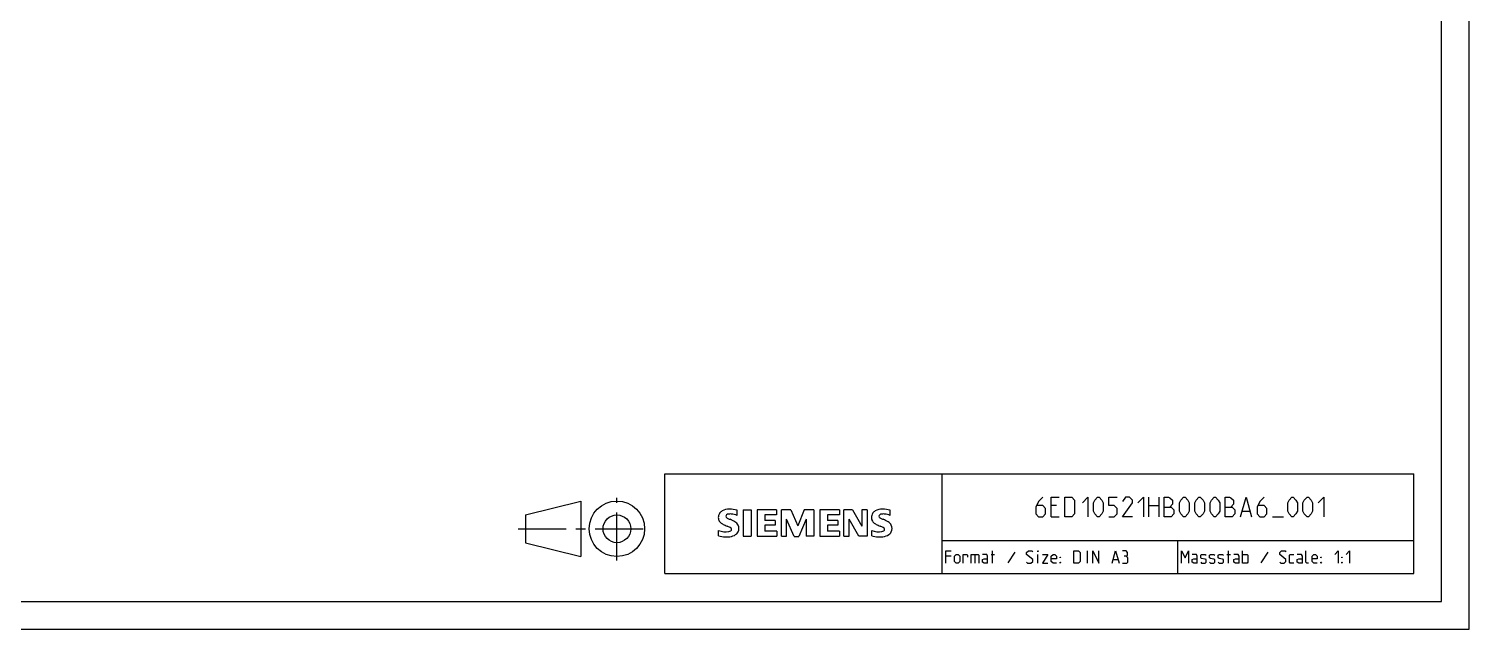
# Model space of a CAD drawing. Extents: x 0 to 420, y 0 to 297.
# Drawn here: x 160.4 to 420, y 0 to 108.1 of the extents above; entities that cross this region are included whole.
import ezdxf

# ---------------------------------------------------------------- set-up
doc = ezdxf.new("R2010")
doc.units = 0
doc.header["$LTSCALE"] = 23.1
doc.linetypes.add('CENTER', pattern=[0.6, 0.375, -0.075, 0.075, -0.075])
doc.layers.add('90000_FRAME', color=7, linetype='CONTINUOUS')

msp = doc.modelspace()

# ---------------------------------------------------------------- linework, layer by layer
at = {"layer": '90000_FRAME', "color": 7, "linetype": 'CONTINUOUS'}
for p, q in [((420, 0), (420, 297)), ((415, 5), (415, 292)), ((275, 28), (410, 28)), ((275, 10), (275, 28)), ((325, 10), (325, 28)), ((410, 10), (410, 28)), ((362.28, 20.25), (362.28, 23.75)), ((364.03, 23.75), (364.03, 20.25)), ((249.87, 20.58), (259.87, 23.08)), ((259.87, 23.08), (259.87, 13.08)), ((284.89, 20.92), (285.17, 21.19)), ((288.03, 20.5), (288.03, 21.45)), ((289.12, 21.5), (290.55, 21.5)), ((289.12, 21.5), (289.12, 16.74)), ((290.55, 21.5), (290.55, 16.74)), ((295.16, 21.5), (291.64, 21.5)), ((291.64, 21.5), (291.64, 16.74)), ((295.16, 21.5), (295.16, 20.62)), ((297.73, 21.5), (296.02, 21.5)), ((296.02, 16.74), (296.02, 21.5)), ((297.73, 21.5), (298.96, 18.6)), ((300.15, 21.5), (298.96, 18.6)), ((301.86, 21.5), (300.15, 21.5)), ((301.86, 21.5), (301.86, 16.74)), ((306.47, 21.5), (302.96, 21.5)), ((302.96, 21.5), (302.96, 16.74)), ((306.47, 21.5), (306.47, 20.62)), ((308.85, 21.5), (307.3, 21.5)), ((307.3, 16.74), (307.3, 21.5)), ((308.85, 21.5), (310.54, 18.55)), ((311.49, 21.5), (310.54, 21.5)), ((310.54, 21.5), (310.54, 18.55)), ((311.49, 21.5), (311.49, 16.74)), ((315.62, 20.5), (315.62, 21.45)), ((345.62, 22.25), (344.62, 22.25)), ((362.28, 22.25), (364.03, 22.25)), ((379.12, 21.25), (380.45, 21.25)), ((249.87, 20.58), (249.87, 15.58)), ((295.16, 20.62), (293.02, 20.62)), ((293.02, 20.62), (293.02, 19.55)), ((294.87, 19.55), (293.02, 19.55)), ((294.87, 18.76), (293.02, 18.76)), ((293.02, 18.76), (293.02, 17.65)), ((294.87, 19.55), (294.87, 18.76)), ((298.3, 16.7), (296.97, 19.79)), ((296.97, 16.74), (296.97, 19.79)), ((300.48, 19.83), (299.15, 16.7)), ((300.48, 19.83), (300.48, 16.74)), ((306.47, 20.62), (304.33, 20.62)), ((304.33, 20.62), (304.33, 19.55)), ((306.19, 19.55), (304.33, 19.55)), ((306.19, 18.76), (304.33, 18.76)), ((304.33, 18.76), (304.33, 17.65)), ((306.19, 19.55), (306.19, 18.76)), ((309.97, 16.74), (308.26, 19.79)), ((308.26, 16.74), (308.26, 19.79)), ((344.62, 20.25), (346.12, 20.25)), ((384.53, 20.25), (386.53, 20.25)), ((249.87, 15.58), (259.87, 13.08)), ((284.7, 16.84), (284.7, 17.79)), ((289.12, 16.74), (290.55, 16.74)), ((291.64, 16.74), (295.21, 16.74)), ((295.21, 17.65), (293.02, 17.65)), ((295.21, 17.65), (295.21, 16.74)), ((296.02, 16.74), (296.97, 16.74)), ((298.3, 16.7), (299.15, 16.7)), ((301.86, 16.74), (300.48, 16.74)), ((302.96, 16.74), (306.52, 16.74)), ((306.52, 17.65), (304.33, 17.65)), ((306.52, 17.65), (306.52, 16.74)), ((307.3, 16.74), (308.26, 16.74)), ((311.49, 16.74), (309.97, 16.74)), ((312.3, 16.84), (312.3, 17.79)), ((325, 16), (410, 16)), ((367.5, 10), (367.5, 16)), ((326.6, 13.16), (325.66, 13.16)), ((330.9, 13.47), (330.9, 11.9)), ((333.83, 13.47), (334.46, 13.47)), ((334.09, 11.9), (334.09, 14.1)), ((338.07, 13.89), (336.82, 11.95)), ((342.26, 11.9), (342.26, 13.47)), ((351.17, 11.9), (351.17, 14.1)), ((376.33, 13.47), (376.96, 13.47)), ((376.59, 11.9), (376.59, 14.1)), ((379.16, 11.9), (379.16, 14.1)), ((383.72, 13.89), (382.46, 11.95)), ((355.83, 12.53), (356.67, 12.53)), ((275, 10), (410, 10)), ((5, 5), (415, 5)), ((0, 0), (420, 0))]:
    msp.add_line(p, q, dxfattribs=at)
at = {"layer": '90000_FRAME', "color": 7, "linetype": 'CENTER'}
for p, q in [((266.37, 12.36), (266.37, 23.64)), ((248.59, 18.08), (272.19, 18.08))]:
    msp.add_line(p, q, dxfattribs=at)
at = {"layer": '90000_FRAME', "color": 7, "linetype": 'CONTINUOUS'}
for points in [[(343.12, 23.75), (342.37, 23), (341.87, 22), (341.87, 20.75), (342.37, 20.25), (343.12, 20.25), (343.62, 20.75), (343.62, 21.75), (343.12, 22.25), (342.03, 22.25)], [(344.62, 20.25), (344.62, 23.75), (346.12, 23.75)], [(347.12, 20.25), (347.12, 23.75), (348.37, 23.75), (348.87, 23.25), (348.87, 20.75), (348.37, 20.25), (347.12, 20.25)], [(350.28, 22.75), (351.28, 23.75), (351.28, 20.25)], [(352.28, 21.25), (352.28, 22.75), (352.53, 23.25), (353.03, 23.75), (353.28, 23.75), (353.78, 23.25), (354.03, 22.75), (354.03, 21.25), (353.78, 20.75), (353.28, 20.25), (353.03, 20.25), (352.53, 20.75), (352.28, 21.25)], [(355.03, 20.25), (356.03, 20.25), (356.53, 20.75), (356.53, 21.75), (356.03, 22.25), (355.03, 22.25), (355.03, 23.75), (356.53, 23.75)], [(359.28, 20.25), (357.53, 20.25), (359.28, 22.75), (359.28, 23.25), (358.78, 23.75), (358.03, 23.75), (357.53, 23)], [(360.28, 22.75), (361.28, 23.75), (361.28, 20.25)], [(365.03, 20.25), (365.03, 23.75), (365.78, 23.75), (366.03, 23.67), (366.53, 23.25), (366.53, 22.5), (366.03, 22)], [(367.78, 21.25), (367.78, 22.75), (368.03, 23.25), (368.53, 23.75), (368.78, 23.75), (369.28, 23.25), (369.53, 22.75), (369.53, 21.25), (369.28, 20.75), (368.78, 20.25), (368.53, 20.25), (368.03, 20.75), (367.78, 21.25)], [(370.53, 21.25), (370.53, 22.75), (370.78, 23.25), (371.28, 23.75), (371.53, 23.75), (372.03, 23.25), (372.28, 22.75), (372.28, 21.25), (372.03, 20.75), (371.53, 20.25), (371.28, 20.25), (370.78, 20.75), (370.53, 21.25)], [(373.28, 21.25), (373.28, 22.75), (373.53, 23.25), (374.03, 23.75), (374.28, 23.75), (374.78, 23.25), (375.03, 22.75), (375.03, 21.25), (374.78, 20.75), (374.28, 20.25), (374.03, 20.25), (373.53, 20.75), (373.28, 21.25)], [(376.03, 20.25), (376.03, 23.75), (376.78, 23.75), (377.03, 23.67), (377.53, 23.25), (377.53, 22.5), (377.03, 22)], [(378.78, 20.25), (379.78, 23.75), (380.78, 20.25)], [(383.03, 23.75), (382.28, 23), (381.78, 22), (381.78, 20.75), (382.28, 20.25), (383.03, 20.25), (383.53, 20.75), (383.53, 21.75), (383.03, 22.25), (381.95, 22.25)], [(387.28, 21.25), (387.28, 22.75), (387.53, 23.25), (388.03, 23.75), (388.28, 23.75), (388.78, 23.25), (389.03, 22.75), (389.03, 21.25), (388.78, 20.75), (388.28, 20.25), (388.03, 20.25), (387.53, 20.75), (387.28, 21.25)], [(390.03, 21.25), (390.03, 22.75), (390.28, 23.25), (390.78, 23.75), (391.03, 23.75), (391.53, 23.25), (391.78, 22.75), (391.78, 21.25), (391.53, 20.75), (391.03, 20.25), (390.78, 20.25), (390.28, 20.75), (390.03, 21.25)], [(392.78, 22.75), (393.78, 23.75), (393.78, 20.25)], [(365.03, 22), (366.28, 22), (366.78, 21.5), (366.78, 20.75), (366.28, 20.25), (365.03, 20.25)], [(376.03, 22), (377.28, 22), (377.78, 21.5), (377.78, 20.75), (377.28, 20.25), (376.03, 20.25)], [(325.66, 11.9), (325.66, 14.1), (326.6, 14.1)], [(327.23, 12.21), (327.23, 13.16), (327.55, 13.47), (327.86, 13.47), (328.17, 13.16), (328.17, 12.21), (327.86, 11.9), (327.55, 11.9), (327.23, 12.21)], [(328.8, 11.9), (328.8, 13.47), (329.43, 13.47), (329.54, 13.31), (329.54, 13)], [(330.22, 11.9), (330.22, 13.47), (331.47, 13.47), (331.63, 13.31), (331.63, 11.9)], [(333.2, 11.9), (333.2, 13.16), (333.05, 13.47), (332.26, 13.47)], [(340.22, 12.06), (340.38, 11.9), (341.01, 11.9), (341.32, 12.21), (341.32, 12.53), (340.22, 13.47), (340.22, 13.79), (340.54, 14.1), (341.16, 14.1), (341.32, 13.94)], [(342.26, 13.94), (342.26, 14.1), (342.32, 14.1), (342.26, 13.94)], [(343.1, 13.47), (344.05, 13.47), (343.1, 11.9), (344.05, 11.9)], [(345.62, 11.9), (344.99, 11.9), (344.67, 12.21), (344.67, 13.16), (344.99, 13.47), (345.3, 13.47), (345.62, 13.16), (345.62, 12.69), (344.67, 12.69)], [(346.25, 12.84), (346.25, 13), (346.35, 13), (346.25, 12.84)], [(348.76, 11.9), (348.76, 14.1), (349.55, 14.1), (349.86, 13.79), (349.86, 12.21), (349.55, 11.9), (348.76, 11.9)], [(352.16, 11.9), (352.16, 14.1), (353.26, 11.9), (353.26, 14.1)], [(355.62, 11.9), (356.25, 14.1), (356.88, 11.9)], [(358.14, 13.16), (358.4, 13.31), (358.4, 13.79), (358.14, 14.1), (357.51, 14.1)], [(357.51, 11.9), (358.29, 11.9), (358.45, 12.06), (358.45, 12.84), (358.14, 13.16), (357.82, 13.16)], [(368.16, 11.9), (368.16, 14.1), (368.79, 12.84), (369.42, 14.1), (369.42, 11.9)], [(370.99, 11.9), (370.99, 13.16), (370.83, 13.47), (370.05, 13.47)], [(371.62, 12.06), (371.77, 11.9), (372.4, 11.9), (372.56, 12.06), (372.56, 12.53), (372.4, 12.63), (371.77, 12.74), (371.62, 12.84), (371.62, 13.31), (371.77, 13.47), (372.4, 13.47), (372.56, 13.31)], [(373.19, 12.06), (373.35, 11.9), (373.97, 11.9), (374.13, 12.06), (374.13, 12.53), (373.97, 12.63), (373.35, 12.74), (373.19, 12.84), (373.19, 13.31), (373.35, 13.47), (373.97, 13.47), (374.13, 13.31)], [(374.76, 12.06), (374.92, 11.9), (375.55, 11.9), (375.7, 12.06), (375.7, 12.53), (375.55, 12.63), (374.92, 12.74), (374.76, 12.84), (374.76, 13.31), (374.92, 13.47), (375.55, 13.47), (375.7, 13.31)], [(378.53, 11.9), (378.53, 13.16), (378.37, 13.47), (377.59, 13.47)], [(379.16, 13.47), (379.95, 13.47), (380.1, 13.31), (380.1, 12.06), (379.95, 11.9), (379.16, 11.9)], [(385.86, 12.06), (386.02, 11.9), (386.65, 11.9), (386.96, 12.21), (386.96, 12.53), (385.86, 13.47), (385.86, 13.79), (386.18, 14.1), (386.81, 14.1), (386.96, 13.94)], [(388.38, 11.9), (387.75, 11.9), (387.59, 12.06), (387.59, 13.31), (387.75, 13.47), (388.38, 13.47)], [(389.95, 11.9), (389.95, 13.16), (389.79, 13.47), (389.01, 13.47)], [(391.05, 11.9), (390.74, 11.9), (390.58, 12.06), (390.58, 14.1)], [(392.62, 11.9), (391.99, 11.9), (391.68, 12.21), (391.68, 13.16), (391.99, 13.47), (392.31, 13.47), (392.62, 13.16), (392.62, 12.69), (391.68, 12.69)], [(393.25, 12.84), (393.25, 13), (393.36, 13), (393.25, 12.84)], [(395.76, 13.47), (396.39, 14.1), (396.39, 11.9)], [(397.02, 12.84), (397.02, 13), (397.13, 13), (397.02, 12.84)], [(397.81, 13.47), (398.44, 14.1), (398.44, 11.9)], [(333.2, 11.9), (332.57, 11.9), (332.26, 12.06), (332.26, 12.53), (332.57, 12.69), (333.2, 12.69)], [(346.25, 11.9), (346.25, 12.06), (346.35, 12.06), (346.25, 11.9)], [(370.99, 11.9), (370.36, 11.9), (370.05, 12.06), (370.05, 12.53), (370.36, 12.69), (370.99, 12.69)], [(378.53, 11.9), (377.9, 11.9), (377.59, 12.06), (377.59, 12.53), (377.9, 12.69), (378.53, 12.69)], [(389.95, 11.9), (389.32, 11.9), (389.01, 12.06), (389.01, 12.53), (389.32, 12.69), (389.95, 12.69)], [(393.25, 11.9), (393.25, 12.06), (393.36, 12.06), (393.25, 11.9)], [(397.02, 11.9), (397.02, 12.06), (397.13, 12.06), (397.02, 11.9)]]:
    msp.add_lwpolyline(points, dxfattribs=at)
for radius in [5, 2.5]:
    msp.add_circle((266.37, 18.08), radius, dxfattribs=at)
for centre, radius, start, end in [((285.79, 20.25), 1.12, 142.8139, 167.1523), ((286.14, 19.94), 1.58, 121.2141, 141.5255), ((286.52, 19.25), 2.37, 86.2218, 120.4273), ((286.25, 12.56), 9.07, 78.6827, 87.3148), ((313.39, 20.25), 1.12, 142.8139, 167.1523), ((313.73, 19.94), 1.58, 121.2141, 141.5255), ((314.11, 19.25), 2.37, 86.2218, 120.4273), ((313.84, 12.56), 9.07, 78.6827, 87.3148), ((285.96, 20.14), 1.31, 164.1975, 195.8025), ((285.9, 20.1), 1.24, 194.7952, 225.7177), ((286.5, 20.81), 2.17, 227.3119, 242.704), ((290.36, 28.34), 10.63, 242.862, 247.1042), ((286.31, 20.37), 0.303, 154.44, 221.8202), ((286.39, 20.29), 0.41, 102.8288, 149.226), ((286.72, 20.75), 0.866, 222.776, 239.0362), ((279.56, 2.55), 17.33, 65.3415, 67.3998), ((287.62, 22.35), 2.7, 240.0482, 251.378), ((286.8, 18.55), 2.2, 84.04, 103.3428), ((284.21, 13.42), 6.86, 59.902, 68.2036), ((286.69, 17.98), 0.34, 305.5032, 72.4653), ((286.46, 16.13), 4.64, 70.2626, 82.9524), ((286.89, 18.06), 1.5, 25.9563, 59.4835), ((286.96, 18.14), 1.41, 335.3868, 24.3915), ((313.56, 20.14), 1.31, 164.1975, 195.8025), ((313.49, 20.1), 1.24, 194.7952, 225.7177), ((314.1, 20.81), 2.17, 227.3119, 242.704), ((317.95, 28.34), 10.63, 242.862, 247.1042), ((313.9, 20.37), 0.303, 154.44, 221.8202), ((313.98, 20.29), 0.41, 102.8288, 149.226), ((314.31, 20.75), 0.866, 222.776, 239.0362), ((307.16, 2.55), 17.33, 65.3415, 67.3998), ((315.21, 22.35), 2.7, 240.0482, 251.378), ((314.4, 18.55), 2.2, 84.04, 103.3428), ((311.8, 13.42), 6.86, 59.902, 68.2036), ((314.28, 17.98), 0.34, 305.5032, 72.4653), ((314.06, 16.13), 4.64, 70.2626, 82.9524), ((314.48, 18.06), 1.5, 25.9563, 59.4835), ((314.55, 18.14), 1.41, 335.3868, 24.3915), ((285.95, 20.8), 3.26, 247.53, 280.758), ((286.13, 21.38), 4.76, 252.5939, 280.9817), ((286.41, 18.7), 1.11, 277.71, 295.6885), ((286.58, 18.76), 2.1, 282.4058, 311.8644), ((286.95, 18.19), 1.43, 315.8905, 333.5229), ((313.54, 20.8), 3.26, 247.53, 280.758), ((313.72, 21.38), 4.76, 252.5939, 280.9817), ((314, 18.7), 1.11, 277.71, 295.6885), ((314.17, 18.76), 2.1, 282.4058, 311.8644), ((314.55, 18.19), 1.43, 315.8905, 333.5229)]:
    msp.add_arc(centre, radius, start, end, dxfattribs=at)

doc.saveas('drawing.dxf')
